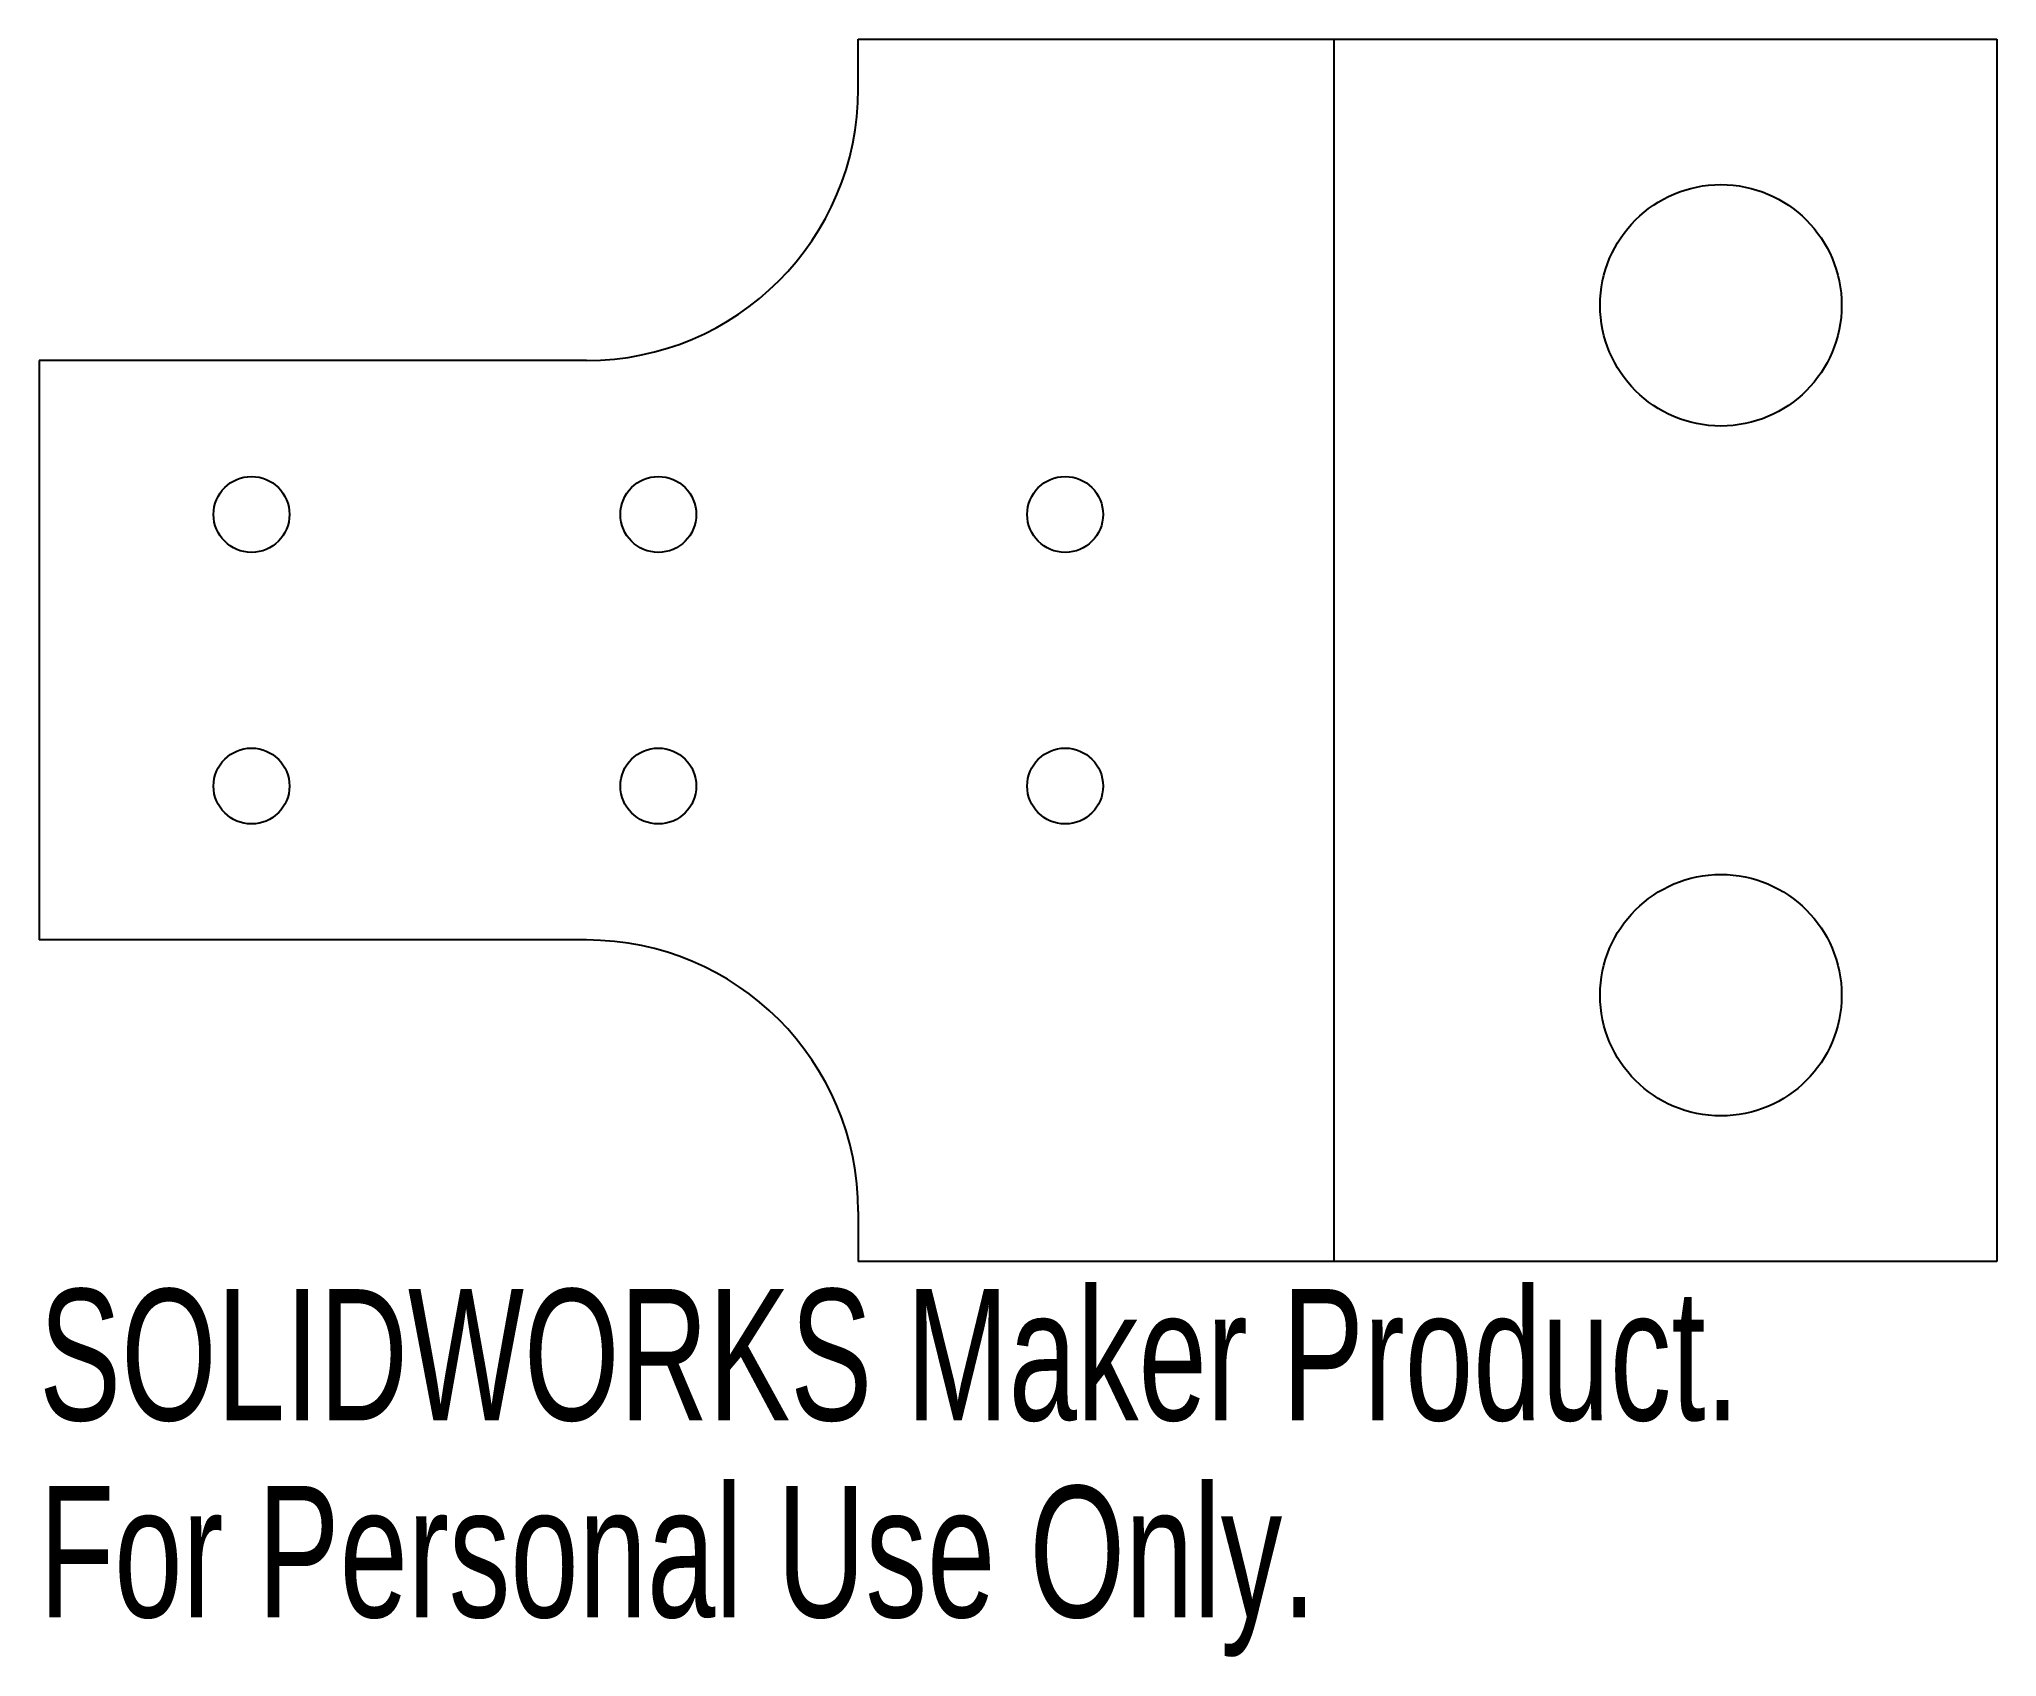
# Model space of a CAD drawing. Header units: millimetres. Extents: x -25 to 47.1, y -37.1 to 22.5.
import ezdxf

# ---------------------------------------------------------------- set-up
doc = ezdxf.new("R2010")
doc.units = ezdxf.units.MM
doc.layers.add('1', color=1, linetype='Continuous')
doc.styles.add('SLDTEXTSTYLE0', font='TXT', dxfattribs={"width": 0.7})

msp = doc.modelspace()

# ---------------------------------------------------------------- linework, layer by layer
for p, q in [((5.157, 20.668), (5.157, 22.5)), ((5.157, 22.5), (47.076, 22.5)), ((47.076, 22.5), (47.076, -22.5)), ((-25, 10.668), (-25, -10.668)), ((-4.843, 10.668), (-25, 10.668)), ((-4.843, -10.668), (-25, -10.668)), ((5.157, -20.668), (5.157, -22.5)), ((47.076, -22.5), (5.157, -22.5))]:
    msp.add_line(p, q)
for centre, radius in [((36.916, 12.7), 4.445), ((-17.182, 5), 1.397), ((-2.204, 5), 1.397), ((12.774, 5), 1.397), ((-17.182, -5), 1.397), ((-2.204, -5), 1.397), ((12.774, -5), 1.397), ((36.916, -12.7), 4.445)]:
    msp.add_circle(centre, radius)
for centre, start, end in [((-4.843, 20.668), 270, 0), ((-4.843, -20.668), 0, 90)]:
    msp.add_arc(centre, 10, start, end)
at = {"layer": '1'}
msp.add_line((22.681, -22.5), (22.681, 22.5), dxfattribs=at)

# ---------------------------------------------------------------- texts
at = {"color": 7, "linetype": 'Continuous', "char_height": 4.83362, "attachment_point": 1, "style": 'SLDTEXTSTYLE0'}
for s, insert in [('SOLIDWORKS Maker Product.', (-25, -23.52)), ('For Personal Use Only.', (-25, -30.77))]:
    msp.add_mtext(s, dxfattribs=dict(at, insert=insert))

doc.saveas('drawing.dxf')
